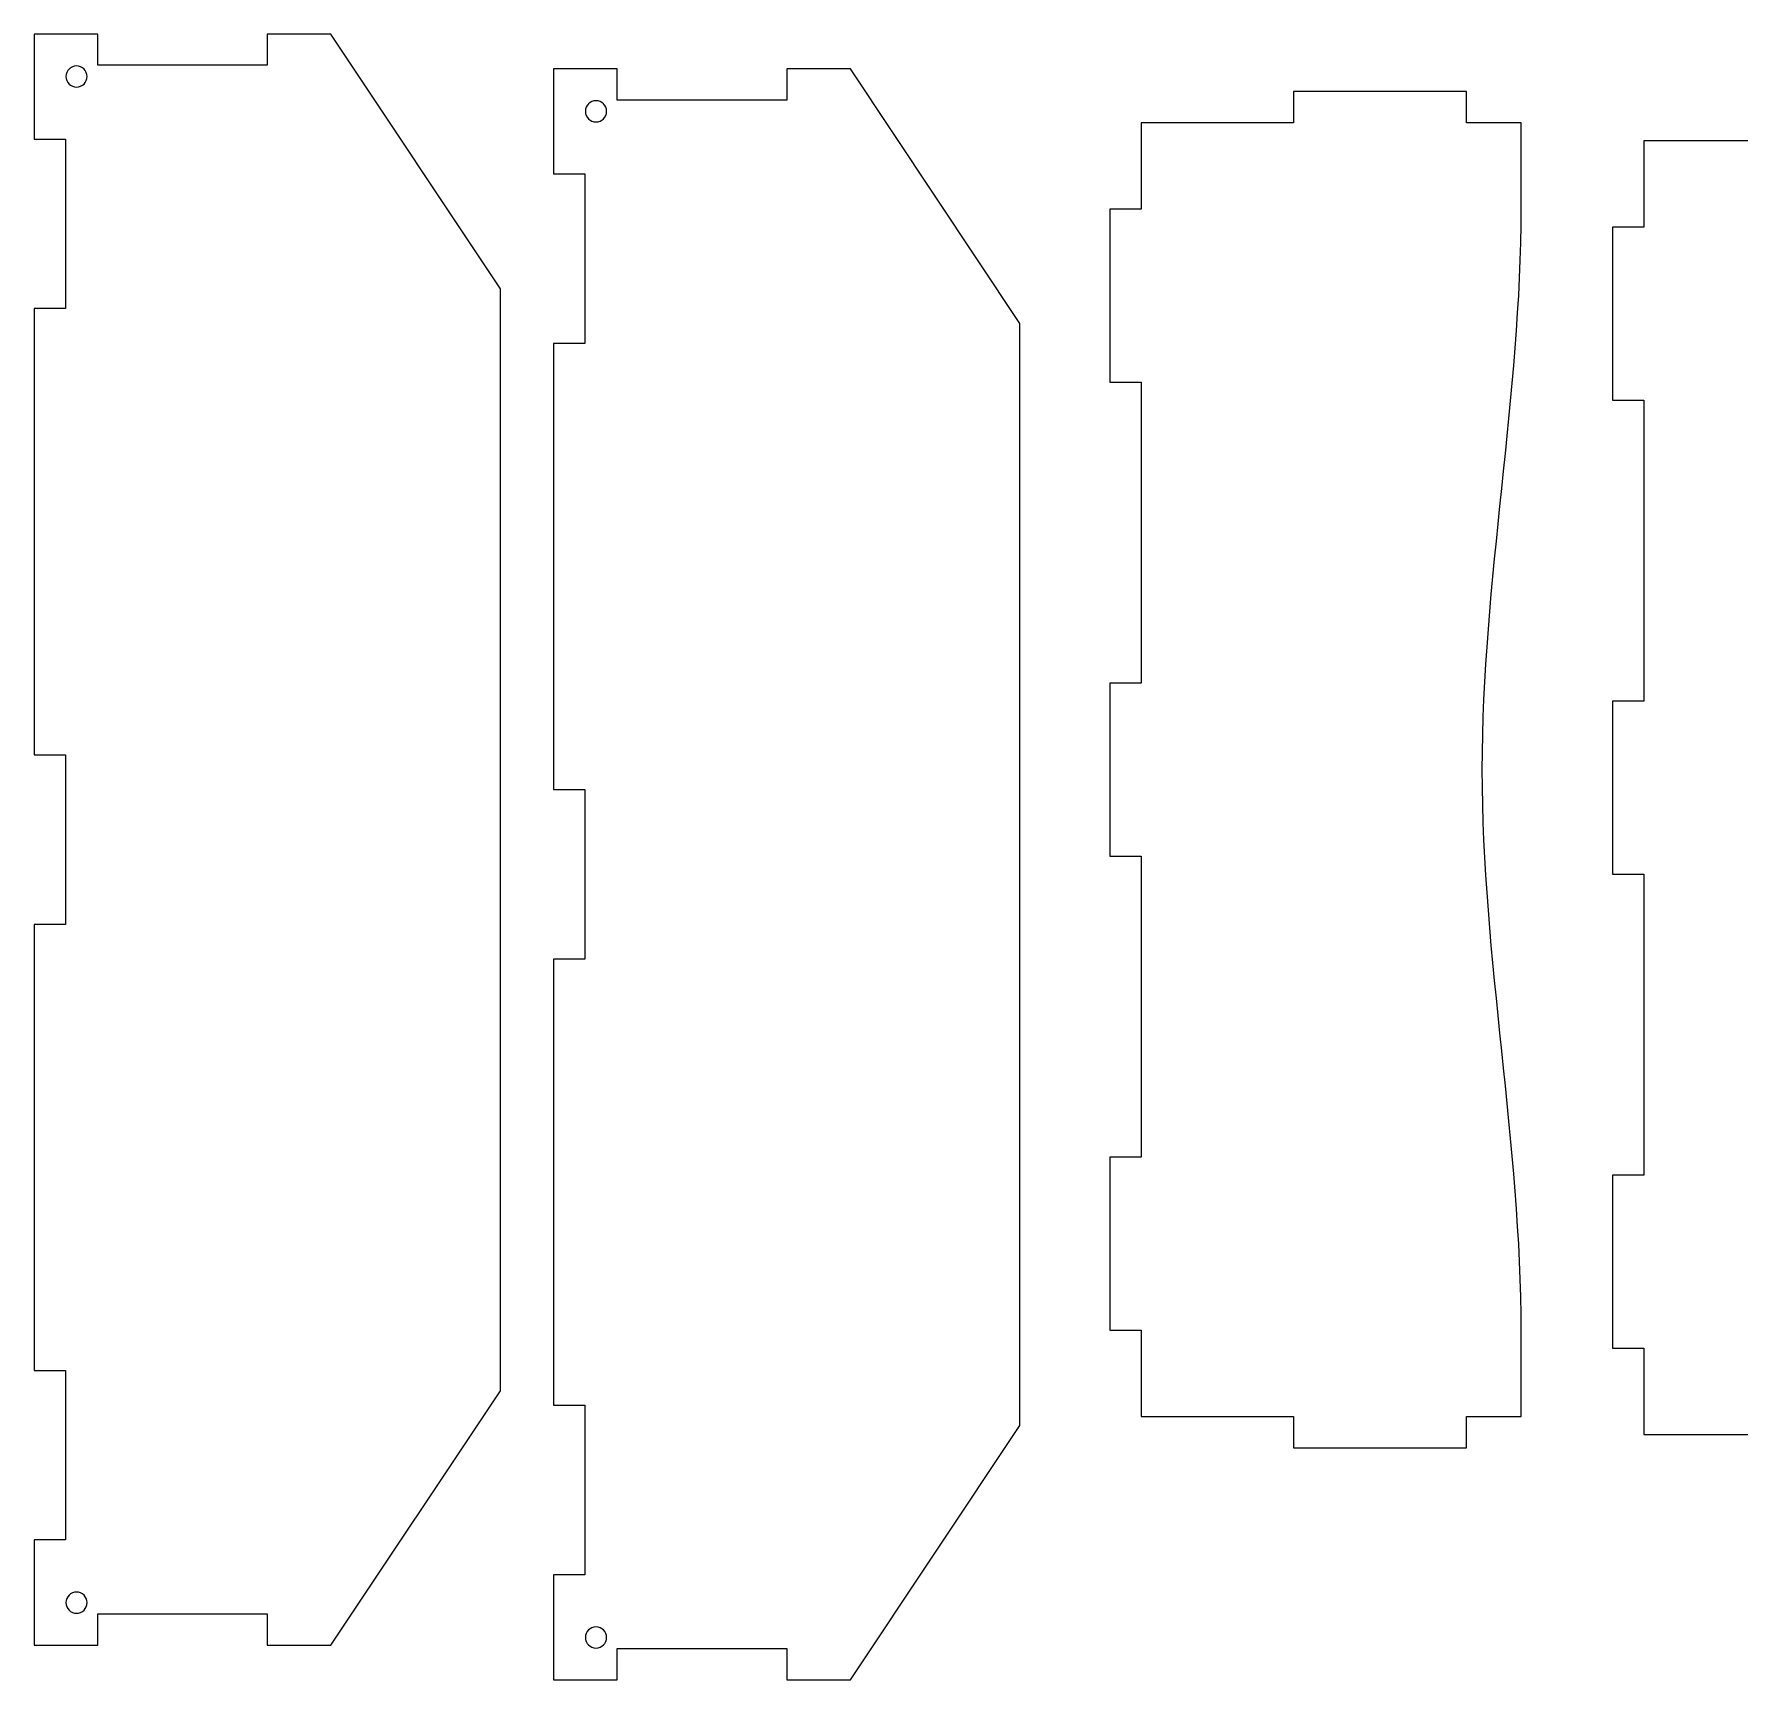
# Model space of a CAD drawing. Header units: millimetres. Extents: x 1315 to 1877, y -2074 to -1612.
# Drawn here: x 1315.5 to 1516.7, y -2047.1 to -1853 of the extents above; entities that cross this region are included whole.
import ezdxf

# ---------------------------------------------------------------- set-up
doc = ezdxf.new("R2010")
doc.units = ezdxf.units.MM
doc.header["$MEASUREMENT"] = 0
doc.layers.add('Layer 1', color=7, linetype='Continuous')

msp = doc.modelspace()

# ---------------------------------------------------------------- linework, layer by layer
at = {"layer": 'Layer 1', "color": 250, "lineweight": 9}
for points, knots in [([(1350.5115, -1853.0249), (1350.5115, -1853.0249), (1370.5114, -1883.0619), (1370.5114, -1883.0619), (1370.5114, -1883.0619), (1370.5114, -1883.0619), (1370.5114, -2013.0249), (1370.5114, -2013.0249), (1370.5114, -2013.0249), (1370.5114, -2013.0249), (1350.5115, -2043.0249), (1350.5115, -2043.0249), (1350.5115, -2043.0249), (1350.5115, -2043.0249), (1343.0115, -2043.0249), (1343.0115, -2043.0249), (1343.0115, -2043.0249), (1343.0115, -2043.0249), (1343.0115, -2039.3249), (1343.0115, -2039.3249), (1343.0115, -2039.3249), (1343.0115, -2039.3249), (1323.0115, -2039.3249), (1323.0115, -2039.3249), (1323.0115, -2039.3249), (1323.0115, -2039.3249), (1323.0115, -2043.0249), (1323.0115, -2043.0249), (1323.0115, -2043.0249), (1323.0115, -2043.0249), (1315.5114, -2043.0249), (1315.5114, -2043.0249), (1315.5114, -2043.0249), (1315.5114, -2043.0249), (1315.5114, -2030.6248), (1315.5114, -2030.6248), (1315.5114, -2030.6248), (1315.5114, -2030.6248), (1319.2114, -2030.6248), (1319.2114, -2030.6248), (1319.2114, -2030.6248), (1319.2114, -2030.6248), (1319.2114, -2010.6248), (1319.2114, -2010.6248), (1319.2114, -2010.6248), (1319.2114, -2010.6248), (1315.5114, -2010.6248), (1315.5114, -2010.6248), (1315.5114, -2010.6248), (1315.5114, -2010.6248), (1315.5114, -1958.0249), (1315.5114, -1958.0249), (1315.5114, -1958.0249), (1315.5114, -1958.0249), (1319.2114, -1958.0249), (1319.2114, -1958.0249), (1319.2114, -1958.0249), (1319.2114, -1958.0249), (1319.2114, -1938.0249), (1319.2114, -1938.0249), (1319.2114, -1938.0249), (1319.2114, -1938.0249), (1315.5114, -1938.0249), (1315.5114, -1938.0249), (1315.5114, -1938.0249), (1315.5114, -1938.0249), (1315.5114, -1885.4064), (1315.5114, -1885.4064), (1315.5114, -1885.4064), (1315.5114, -1885.4064), (1319.2114, -1885.4064), (1319.2114, -1885.4064), (1319.2114, -1885.4064), (1319.2114, -1885.4064), (1319.2114, -1865.4064), (1319.2114, -1865.4064), (1319.2114, -1865.4064), (1319.2114, -1865.4064), (1315.5114, -1865.4064), (1315.5114, -1865.4064), (1315.5114, -1865.4064), (1315.5114, -1865.4064), (1315.5114, -1853.0249), (1315.5114, -1853.0249), (1315.5114, -1853.0249), (1315.5114, -1853.0249), (1323.0115, -1853.0249), (1323.0115, -1853.0249), (1323.0115, -1853.0249), (1323.0115, -1853.0249), (1323.0115, -1856.7064), (1323.0115, -1856.7064), (1323.0115, -1856.7064), (1323.0115, -1856.7064), (1343.0115, -1856.7064), (1343.0115, -1856.7064), (1343.0115, -1856.7064), (1343.0115, -1856.7064), (1343.0115, -1853.0249), (1343.0115, -1853.0249), (1343.0115, -1853.0249), (1343.0115, -1853.0249), (1350.5115, -1853.0249), (1350.5115, -1853.0249)], [0, 0, 0, 0, 0.03703704, 0.03703704, 0.03703704, 0.03703704, 0.07407407, 0.07407407, 0.07407407, 0.07407407, 0.11111111, 0.11111111, 0.11111111, 0.11111111, 0.14814815, 0.14814815, 0.14814815, 0.14814815, 0.18518519, 0.18518519, 0.18518519, 0.18518519, 0.22222222, 0.22222222, 0.22222222, 0.22222222, 0.25925926, 0.25925926, 0.25925926, 0.25925926, 0.2962963, 0.2962963, 0.2962963, 0.2962963, 0.33333333, 0.33333333, 0.33333333, 0.33333333, 0.37037037, 0.37037037, 0.37037037, 0.37037037, 0.40740741, 0.40740741, 0.40740741, 0.40740741, 0.44444444, 0.44444444, 0.44444444, 0.44444444, 0.48148148, 0.48148148, 0.48148148, 0.48148148, 0.51851852, 0.51851852, 0.51851852, 0.51851852, 0.55555556, 0.55555556, 0.55555556, 0.55555556, 0.59259259, 0.59259259, 0.59259259, 0.59259259, 0.62962963, 0.62962963, 0.62962963, 0.62962963, 0.66666667, 0.66666667, 0.66666667, 0.66666667, 0.7037037, 0.7037037, 0.7037037, 0.7037037, 0.74074074, 0.74074074, 0.74074074, 0.74074074, 0.77777778, 0.77777778, 0.77777778, 0.77777778, 0.81481481, 0.81481481, 0.81481481, 0.81481481, 0.85185185, 0.85185185, 0.85185185, 0.85185185, 0.88888889, 0.88888889, 0.88888889, 0.88888889, 0.92592593, 0.92592593, 0.92592593, 0.92592593, 1, 1, 1, 1]), ([(1321.7614, -1858.0249), (1321.7614, -1858.7152), (1321.2018, -1859.2749), (1320.5114, -1859.2749), (1320.5114, -1859.2749), (1319.821, -1859.2749), (1319.2614, -1858.7152), (1319.2614, -1858.0249), (1319.2614, -1858.0249), (1319.2614, -1857.3346), (1319.821, -1856.7749), (1320.5114, -1856.7749), (1320.5114, -1856.7749), (1321.2018, -1856.7749), (1321.7614, -1857.3346), (1321.7614, -1858.0249)], [0, 0, 0, 0, 0.2, 0.2, 0.2, 0.2, 0.4, 0.4, 0.4, 0.4, 0.6, 0.6, 0.6, 0.6, 1, 1, 1, 1]), ([(1411.7784, -1857.1326), (1411.7784, -1857.1326), (1431.7783, -1887.1696), (1431.7783, -1887.1696), (1431.7783, -1887.1696), (1431.7783, -1887.1696), (1431.7783, -2017.1326), (1431.7783, -2017.1326), (1431.7783, -2017.1326), (1431.7783, -2017.1326), (1411.7784, -2047.1326), (1411.7784, -2047.1326), (1411.7784, -2047.1326), (1411.7784, -2047.1326), (1404.2784, -2047.1326), (1404.2784, -2047.1326), (1404.2784, -2047.1326), (1404.2784, -2047.1326), (1404.2784, -2043.4326), (1404.2784, -2043.4326), (1404.2784, -2043.4326), (1404.2784, -2043.4326), (1384.2784, -2043.4326), (1384.2784, -2043.4326), (1384.2784, -2043.4326), (1384.2784, -2043.4326), (1384.2784, -2047.1326), (1384.2784, -2047.1326), (1384.2784, -2047.1326), (1384.2784, -2047.1326), (1376.7783, -2047.1326), (1376.7783, -2047.1326), (1376.7783, -2047.1326), (1376.7783, -2047.1326), (1376.7783, -2034.7325), (1376.7783, -2034.7325), (1376.7783, -2034.7325), (1376.7783, -2034.7325), (1380.4783, -2034.7325), (1380.4783, -2034.7325), (1380.4783, -2034.7325), (1380.4783, -2034.7325), (1380.4783, -2014.7325), (1380.4783, -2014.7325), (1380.4783, -2014.7325), (1380.4783, -2014.7325), (1376.7783, -2014.7325), (1376.7783, -2014.7325), (1376.7783, -2014.7325), (1376.7783, -2014.7325), (1376.7783, -1962.1326), (1376.7783, -1962.1326), (1376.7783, -1962.1326), (1376.7783, -1962.1326), (1380.4783, -1962.1326), (1380.4783, -1962.1326), (1380.4783, -1962.1326), (1380.4783, -1962.1326), (1380.4783, -1942.1326), (1380.4783, -1942.1326), (1380.4783, -1942.1326), (1380.4783, -1942.1326), (1376.7783, -1942.1326), (1376.7783, -1942.1326), (1376.7783, -1942.1326), (1376.7783, -1942.1326), (1376.7783, -1889.5141), (1376.7783, -1889.5141), (1376.7783, -1889.5141), (1376.7783, -1889.5141), (1380.4783, -1889.5141), (1380.4783, -1889.5141), (1380.4783, -1889.5141), (1380.4783, -1889.5141), (1380.4783, -1869.5141), (1380.4783, -1869.5141), (1380.4783, -1869.5141), (1380.4783, -1869.5141), (1376.7783, -1869.5141), (1376.7783, -1869.5141), (1376.7783, -1869.5141), (1376.7783, -1869.5141), (1376.7783, -1857.1326), (1376.7783, -1857.1326), (1376.7783, -1857.1326), (1376.7783, -1857.1326), (1384.2784, -1857.1326), (1384.2784, -1857.1326), (1384.2784, -1857.1326), (1384.2784, -1857.1326), (1384.2784, -1860.8141), (1384.2784, -1860.8141), (1384.2784, -1860.8141), (1384.2784, -1860.8141), (1404.2784, -1860.8141), (1404.2784, -1860.8141), (1404.2784, -1860.8141), (1404.2784, -1860.8141), (1404.2784, -1857.1326), (1404.2784, -1857.1326), (1404.2784, -1857.1326), (1404.2784, -1857.1326), (1411.7784, -1857.1326), (1411.7784, -1857.1326)], [0, 0, 0, 0, 0.03703704, 0.03703704, 0.03703704, 0.03703704, 0.07407407, 0.07407407, 0.07407407, 0.07407407, 0.11111111, 0.11111111, 0.11111111, 0.11111111, 0.14814815, 0.14814815, 0.14814815, 0.14814815, 0.18518519, 0.18518519, 0.18518519, 0.18518519, 0.22222222, 0.22222222, 0.22222222, 0.22222222, 0.25925926, 0.25925926, 0.25925926, 0.25925926, 0.2962963, 0.2962963, 0.2962963, 0.2962963, 0.33333333, 0.33333333, 0.33333333, 0.33333333, 0.37037037, 0.37037037, 0.37037037, 0.37037037, 0.40740741, 0.40740741, 0.40740741, 0.40740741, 0.44444444, 0.44444444, 0.44444444, 0.44444444, 0.48148148, 0.48148148, 0.48148148, 0.48148148, 0.51851852, 0.51851852, 0.51851852, 0.51851852, 0.55555556, 0.55555556, 0.55555556, 0.55555556, 0.59259259, 0.59259259, 0.59259259, 0.59259259, 0.62962963, 0.62962963, 0.62962963, 0.62962963, 0.66666667, 0.66666667, 0.66666667, 0.66666667, 0.7037037, 0.7037037, 0.7037037, 0.7037037, 0.74074074, 0.74074074, 0.74074074, 0.74074074, 0.77777778, 0.77777778, 0.77777778, 0.77777778, 0.81481481, 0.81481481, 0.81481481, 0.81481481, 0.85185185, 0.85185185, 0.85185185, 0.85185185, 0.88888889, 0.88888889, 0.88888889, 0.88888889, 0.92592593, 0.92592593, 0.92592593, 0.92592593, 1, 1, 1, 1]), ([(1383.0283, -1862.1326), (1383.0283, -1862.8229), (1382.4687, -1863.3826), (1381.7783, -1863.3826), (1381.7783, -1863.3826), (1381.0879, -1863.3826), (1380.5283, -1862.8229), (1380.5283, -1862.1326), (1380.5283, -1862.1326), (1380.5283, -1861.4423), (1381.0879, -1860.8826), (1381.7783, -1860.8826), (1381.7783, -1860.8826), (1382.4687, -1860.8826), (1383.0283, -1861.4423), (1383.0283, -1862.1326)], [0, 0, 0, 0, 0.2, 0.2, 0.2, 0.2, 0.4, 0.4, 0.4, 0.4, 0.6, 0.6, 0.6, 0.6, 1, 1, 1, 1]), ([(1442.395, -1949.9785), (1442.395, -1949.9785), (1442.395, -1929.5785), (1442.395, -1929.5785), (1442.395, -1929.5785), (1442.395, -1929.5785), (1446.0949, -1929.5785), (1446.0949, -1929.5785), (1446.0949, -1929.5785), (1446.0949, -1929.5785), (1446.0949, -1894.0785), (1446.0949, -1894.0785), (1446.0949, -1894.0785), (1446.0949, -1894.0785), (1442.3949, -1894.0785), (1442.3949, -1894.0785), (1442.3949, -1894.0785), (1442.3949, -1894.0785), (1442.3949, -1873.6785), (1442.3949, -1873.6785), (1442.3949, -1873.6785), (1442.3949, -1873.6785), (1446.0949, -1873.6785), (1446.0949, -1873.6785), (1446.0949, -1873.6785), (1446.0949, -1873.6785), (1446.0949, -1863.4785), (1446.0949, -1863.4785), (1446.0949, -1863.4785), (1446.0949, -1863.4785), (1464.0449, -1863.4785), (1464.0449, -1863.4785), (1464.0449, -1863.4785), (1464.0449, -1863.4785), (1464.0449, -1859.7785), (1464.0449, -1859.7785), (1464.0449, -1859.7785), (1464.0449, -1859.7785), (1484.4449, -1859.7785), (1484.4449, -1859.7785), (1484.4449, -1859.7785), (1484.4449, -1859.7785), (1484.4449, -1863.4785), (1484.4449, -1863.4785), (1484.4449, -1863.4785), (1484.4449, -1863.4785), (1490.9039, -1863.4785), (1490.9039, -1863.4785), (1490.9039, -1863.4785), (1490.9039, -1863.4785), (1490.9038, -1873.4785), (1490.9038, -1873.4785), (1490.9038, -1873.4785), (1490.9038, -1895.5785), (1486.3055, -1917.6785), (1486.3055, -1939.7785), (1486.3055, -1939.7785), (1486.3055, -1961.8785), (1490.9039, -1983.9785), (1490.9039, -2006.0785), (1490.9039, -2006.0785), (1490.9039, -2009.4119), (1490.9039, -2012.7451), (1490.9039, -2016.0785), (1490.9039, -2016.0785), (1490.9039, -2016.0785), (1484.4449, -2016.0785), (1484.4449, -2016.0785), (1484.4449, -2016.0785), (1484.4449, -2016.0785), (1484.4449, -2019.7784), (1484.4449, -2019.7784), (1484.4449, -2019.7784), (1484.4449, -2019.7784), (1464.0449, -2019.7784), (1464.0449, -2019.7784), (1464.0449, -2019.7784), (1464.0449, -2019.7784), (1464.0449, -2016.0785), (1464.0449, -2016.0785), (1464.0449, -2016.0785), (1464.0449, -2016.0785), (1446.0949, -2016.0785), (1446.0949, -2016.0785), (1446.0949, -2016.0785), (1446.0949, -2016.0785), (1446.0949, -2005.8785), (1446.0949, -2005.8785), (1446.0949, -2005.8785), (1446.0949, -2005.8785), (1442.3949, -2005.8785), (1442.3949, -2005.8785), (1442.3949, -2005.8785), (1442.3949, -2005.8785), (1442.3949, -1985.4785), (1442.3949, -1985.4785), (1442.3949, -1985.4785), (1442.3949, -1985.4785), (1446.0949, -1985.4785), (1446.0949, -1985.4785), (1446.0949, -1985.4785), (1446.0949, -1985.4785), (1446.0949, -1949.9785), (1446.0949, -1949.9785), (1446.0949, -1949.9785), (1446.0949, -1949.9785), (1442.395, -1949.9785), (1442.395, -1949.9785)], [0, 0, 0, 0, 0.03571429, 0.03571429, 0.03571429, 0.03571429, 0.07142857, 0.07142857, 0.07142857, 0.07142857, 0.10714286, 0.10714286, 0.10714286, 0.10714286, 0.14285714, 0.14285714, 0.14285714, 0.14285714, 0.17857143, 0.17857143, 0.17857143, 0.17857143, 0.21428571, 0.21428571, 0.21428571, 0.21428571, 0.25, 0.25, 0.25, 0.25, 0.28571429, 0.28571429, 0.28571429, 0.28571429, 0.32142857, 0.32142857, 0.32142857, 0.32142857, 0.35714286, 0.35714286, 0.35714286, 0.35714286, 0.39285714, 0.39285714, 0.39285714, 0.39285714, 0.42857143, 0.42857143, 0.42857143, 0.42857143, 0.46428571, 0.46428571, 0.46428571, 0.46428571, 0.5, 0.5, 0.5, 0.5, 0.53571429, 0.53571429, 0.53571429, 0.53571429, 0.57142857, 0.57142857, 0.57142857, 0.57142857, 0.60714286, 0.60714286, 0.60714286, 0.60714286, 0.64285714, 0.64285714, 0.64285714, 0.64285714, 0.67857143, 0.67857143, 0.67857143, 0.67857143, 0.71428571, 0.71428571, 0.71428571, 0.71428571, 0.75, 0.75, 0.75, 0.75, 0.78571429, 0.78571429, 0.78571429, 0.78571429, 0.82142857, 0.82142857, 0.82142857, 0.82142857, 0.85714286, 0.85714286, 0.85714286, 0.85714286, 0.89285714, 0.89285714, 0.89285714, 0.89285714, 0.92857143, 0.92857143, 0.92857143, 0.92857143, 1, 1, 1, 1]), ([(1501.6617, -1952.0951), (1501.6617, -1952.0951), (1501.6617, -1931.6951), (1501.6617, -1931.6951), (1501.6617, -1931.6951), (1501.6617, -1931.6951), (1505.3616, -1931.6951), (1505.3616, -1931.6951), (1505.3616, -1931.6951), (1505.3616, -1931.6951), (1505.3616, -1896.1951), (1505.3616, -1896.1951), (1505.3616, -1896.1951), (1505.3616, -1896.1951), (1501.6616, -1896.1951), (1501.6616, -1896.1951), (1501.6616, -1896.1951), (1501.6616, -1896.1951), (1501.6616, -1875.7951), (1501.6616, -1875.7951), (1501.6616, -1875.7951), (1501.6616, -1875.7951), (1505.3616, -1875.7951), (1505.3616, -1875.7951), (1505.3616, -1875.7951), (1505.3616, -1875.7951), (1505.3616, -1865.5951), (1505.3616, -1865.5951), (1505.3616, -1865.5951), (1505.3616, -1865.5951), (1523.3116, -1865.5951), (1523.3116, -1865.5951), (1523.3116, -1865.5951), (1523.3116, -1865.5951), (1523.3116, -1861.8951), (1523.3116, -1861.8951), (1523.3116, -1861.8951), (1523.3116, -1861.8951), (1543.7116, -1861.8951), (1543.7116, -1861.8951), (1543.7116, -1861.8951), (1543.7116, -1861.8951), (1543.7116, -1865.5951), (1543.7116, -1865.5951), (1543.7116, -1865.5951), (1543.7116, -1865.5951), (1550.1706, -1865.5951), (1550.1706, -1865.5951), (1550.1706, -1865.5951), (1550.1706, -1865.5951), (1550.1705, -1875.5951), (1550.1705, -1875.5951), (1550.1705, -1875.5951), (1550.1705, -1897.6951), (1545.5722, -1919.7951), (1545.5722, -1941.8951), (1545.5722, -1941.8951), (1545.5722, -1963.9951), (1550.1706, -1986.0951), (1550.1706, -2008.1951), (1550.1706, -2008.1951), (1550.1706, -2011.5285), (1550.1706, -2014.8617), (1550.1706, -2018.1951), (1550.1706, -2018.1951), (1550.1706, -2018.1951), (1543.7116, -2018.1951), (1543.7116, -2018.1951), (1543.7116, -2018.1951), (1543.7116, -2018.1951), (1543.7116, -2021.895), (1543.7116, -2021.895), (1543.7116, -2021.895), (1543.7116, -2021.895), (1523.3116, -2021.895), (1523.3116, -2021.895), (1523.3116, -2021.895), (1523.3116, -2021.895), (1523.3116, -2018.1951), (1523.3116, -2018.1951), (1523.3116, -2018.1951), (1523.3116, -2018.1951), (1505.3616, -2018.1951), (1505.3616, -2018.1951), (1505.3616, -2018.1951), (1505.3616, -2018.1951), (1505.3616, -2007.9951), (1505.3616, -2007.9951), (1505.3616, -2007.9951), (1505.3616, -2007.9951), (1501.6616, -2007.9951), (1501.6616, -2007.9951), (1501.6616, -2007.9951), (1501.6616, -2007.9951), (1501.6616, -1987.5951), (1501.6616, -1987.5951), (1501.6616, -1987.5951), (1501.6616, -1987.5951), (1505.3616, -1987.5951), (1505.3616, -1987.5951), (1505.3616, -1987.5951), (1505.3616, -1987.5951), (1505.3616, -1952.0951), (1505.3616, -1952.0951), (1505.3616, -1952.0951), (1505.3616, -1952.0951), (1501.6617, -1952.0951), (1501.6617, -1952.0951)], [0, 0, 0, 0, 0.03571429, 0.03571429, 0.03571429, 0.03571429, 0.07142857, 0.07142857, 0.07142857, 0.07142857, 0.10714286, 0.10714286, 0.10714286, 0.10714286, 0.14285714, 0.14285714, 0.14285714, 0.14285714, 0.17857143, 0.17857143, 0.17857143, 0.17857143, 0.21428571, 0.21428571, 0.21428571, 0.21428571, 0.25, 0.25, 0.25, 0.25, 0.28571429, 0.28571429, 0.28571429, 0.28571429, 0.32142857, 0.32142857, 0.32142857, 0.32142857, 0.35714286, 0.35714286, 0.35714286, 0.35714286, 0.39285714, 0.39285714, 0.39285714, 0.39285714, 0.42857143, 0.42857143, 0.42857143, 0.42857143, 0.46428571, 0.46428571, 0.46428571, 0.46428571, 0.5, 0.5, 0.5, 0.5, 0.53571429, 0.53571429, 0.53571429, 0.53571429, 0.57142857, 0.57142857, 0.57142857, 0.57142857, 0.60714286, 0.60714286, 0.60714286, 0.60714286, 0.64285714, 0.64285714, 0.64285714, 0.64285714, 0.67857143, 0.67857143, 0.67857143, 0.67857143, 0.71428571, 0.71428571, 0.71428571, 0.71428571, 0.75, 0.75, 0.75, 0.75, 0.78571429, 0.78571429, 0.78571429, 0.78571429, 0.82142857, 0.82142857, 0.82142857, 0.82142857, 0.85714286, 0.85714286, 0.85714286, 0.85714286, 0.89285714, 0.89285714, 0.89285714, 0.89285714, 0.92857143, 0.92857143, 0.92857143, 0.92857143, 1, 1, 1, 1]), ([(1321.7614, -2038.0249), (1321.7614, -2038.7152), (1321.2018, -2039.2749), (1320.5114, -2039.2749), (1320.5114, -2039.2749), (1319.821, -2039.2749), (1319.2614, -2038.7152), (1319.2614, -2038.0249), (1319.2614, -2038.0249), (1319.2614, -2037.3346), (1319.821, -2036.7749), (1320.5114, -2036.7749), (1320.5114, -2036.7749), (1321.2018, -2036.7749), (1321.7614, -2037.3346), (1321.7614, -2038.0249)], [0, 0, 0, 0, 0.2, 0.2, 0.2, 0.2, 0.4, 0.4, 0.4, 0.4, 0.6, 0.6, 0.6, 0.6, 1, 1, 1, 1]), ([(1383.0283, -2042.1326), (1383.0283, -2042.8229), (1382.4687, -2043.3826), (1381.7783, -2043.3826), (1381.7783, -2043.3826), (1381.0879, -2043.3826), (1380.5283, -2042.8229), (1380.5283, -2042.1326), (1380.5283, -2042.1326), (1380.5283, -2041.4423), (1381.0879, -2040.8826), (1381.7783, -2040.8826), (1381.7783, -2040.8826), (1382.4687, -2040.8826), (1383.0283, -2041.4423), (1383.0283, -2042.1326)], [0, 0, 0, 0, 0.2, 0.2, 0.2, 0.2, 0.4, 0.4, 0.4, 0.4, 0.6, 0.6, 0.6, 0.6, 1, 1, 1, 1])]:
    msp.add_open_spline(points, degree=3, knots=knots, dxfattribs=at)

doc.saveas('drawing.dxf')
